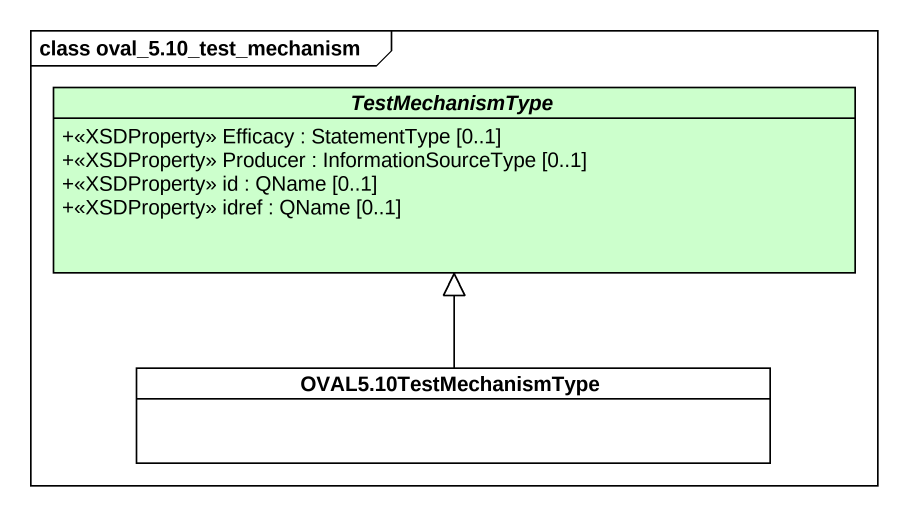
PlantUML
@startuml
mainframe class oval_5.10_test_mechanism
hide circle
hide empty members
skinparam classAttributeIconSize 0
abstract class TestMechanismType #CCFFCC {
  +<<XSDProperty>> Efficacy : StatementType [0..1]
  +<<XSDProperty>> Producer : InformationSourceType [0..1]
  +<<XSDProperty>> id : QName [0..1]
  +<<XSDProperty>> idref : QName [0..1]
}
class "OVAL5.10TestMechanismType" as OVAL5_10TestMechanismType
OVAL5_10TestMechanismType -up-|> TestMechanismType
@enduml
